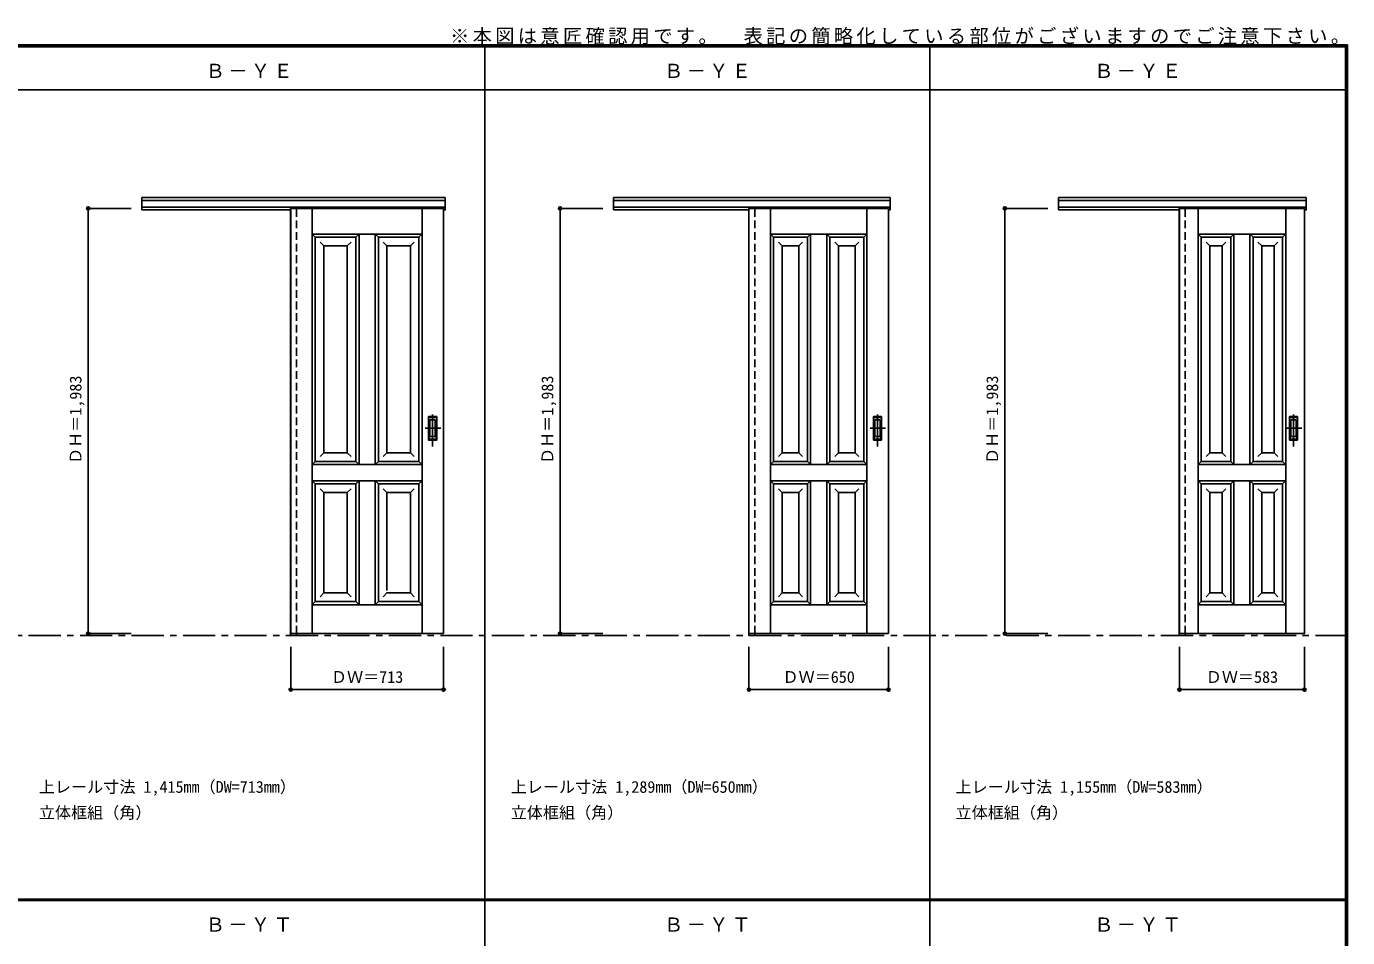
# Model space of a CAD drawing. Units: millimetres, scale not verified. Extents: x -6000 to 5700, y -4307 to 4260.
# Drawn here: x -460 to 5700, y 12 to 4260 of the extents above; entities that cross this region are included whole.
import ezdxf
from ezdxf.enums import TextEntityAlignment as Align

# ---------------------------------------------------------------- set-up
doc = ezdxf.new("R2010")
doc.units = ezdxf.units.MM
doc.header["$LTSCALE"] = 30
doc.header["$PDMODE"] = 32
doc.header["$PDSIZE"] = 15
doc.linetypes.add('CHAIN1', pattern=[8, 5, -1, 1, -1])
doc.linetypes.add('DASHED1', pattern=[1.8, 1.2, -0.6])
for name, color, linetype in [('0-1_通り芯', 7, 'CHAIN1'), ('0-2_扉', 7, 'Continuous'), ('0-4_枠', 3, 'Continuous'), ('0-6_引手', 7, 'Continuous'), ('0-A_文字', 7, 'Continuous'), ('0-B_寸法', 7, 'Continuous'), ('F-1_枠', 6, 'Continuous')]:
    doc.layers.add(name, color=color, linetype=linetype)
doc.styles.add('ＭＳ ゴシック', font='')
doc.styles.get('ＭＳ ゴシック').set_extended_font_data('MS Gothic')

msp = doc.modelspace()

# ---------------------------------------------------------------- linework, layer by layer
at = {"layer": '0-1_通り芯'}
msp.add_line((-5490, 1420), (5690, 1420), dxfattribs=at)
at = {"layer": '0-2_扉'}
for p, q in [((772, 3412), (772, 1429)), ((772, 3412), (1485, 3412)), ((872, 1429), (872, 3412)), ((1385, 1429), (1385, 3412)), ((1485, 1429), (1485, 3412)), ((2909, 3412), (2909, 1429)), ((2909, 3412), (3559, 3412)), ((3009, 1429), (3009, 3412)), ((3459, 1429), (3459, 3412)), ((3559, 1429), (3559, 3412)), ((4916, 3412), (4916, 1429)), ((4916, 3412), (5499, 3412)), ((5003, 1429), (5003, 3412)), ((5412, 1429), (5412, 3412)), ((872, 3292), (887, 3277)), ((872, 3292), (1168.5, 3292)), ((1076, 3277), (1091, 3292)), ((1076, 3277), (1076, 2989)), ((1091, 3292), (1091, 2217)), ((1166, 3292), (1166, 2217)), ((1181, 3277), (1166.29, 3291.71)), ((1168.5, 3292), (1385, 3292)), ((1181, 3277), (1181, 2989)), ((1181, 3277), (1370, 3277)), ((1385, 3292), (1370, 3277)), ((1370, 2232), (1370, 3277)), ((3009, 3292), (3459, 3292)), ((3024, 2375.69), (3024, 3277)), ((3181.5, 3277), (3196.5, 3292)), ((3181.5, 3277), (3181.5, 2232)), ((3196.5, 3292), (3196.5, 2217)), ((3271.5, 3292), (3271.5, 2217)), ((3286.5, 3277), (3271.5, 3292)), ((3286.5, 3277), (3286.5, 2232)), ((3286.5, 3277), (3444, 3277)), ((3459, 3292), (3444, 3277)), ((3444, 2233.11), (3444, 3277)), ((5003, 3292), (5018, 3277)), ((5003, 3292), (5412, 3292)), ((5155, 3277), (5170, 3292)), ((5155, 3277), (5155, 2232)), ((5170, 3292), (5170, 2217)), ((5245, 3292), (5245, 2217)), ((5260, 3277), (5245, 3292)), ((5260, 3277), (5260, 2232)), ((5260, 3277), (5397, 3277)), ((5412, 3292), (5397, 3277)), ((5397, 2233.11), (5397, 3277)), ((927.04, 3237), (909.36, 3254.68)), ((927, 2272), (927, 3237)), ((1036.04, 3237), (927.04, 3237)), ((1036, 3237), (1036, 2272)), ((1036.04, 3237), (1053.71, 3254.68)), ((1221, 3237), (1203.32, 3254.68)), ((1330, 3237), (1221, 3237)), ((1221, 2272), (1221, 3237)), ((1330, 3237), (1347.68, 3254.68)), ((1330, 3237), (1330, 2272)), ((3064, 3237), (3046.32, 3254.68)), ((3064, 3237), (3141.5, 3237)), ((3064, 2272), (3064, 3237)), ((3141.5, 3237), (3159.18, 3254.68)), ((3141.5, 3237), (3141.5, 2272)), ((3326.5, 3237), (3308.82, 3254.68)), ((3326.5, 3237), (3404, 3237)), ((3326.5, 3237), (3326.5, 2272)), ((3404, 3237), (3421.68, 3254.68)), ((3404, 2272), (3404, 3237)), ((5058, 3237), (5040.32, 3254.68)), ((5058, 3237), (5115, 3237)), ((5058, 2272), (5058, 3237)), ((5115, 3237), (5132.68, 3254.68)), ((5115, 3237), (5115, 2272)), ((5300, 3237), (5282.32, 3254.68)), ((5300, 3237), (5357, 3237)), ((5300, 3237), (5300, 2272)), ((5357, 3237), (5374.68, 3254.68)), ((5357, 2272), (5357, 3237)), ((887.19, 3094), (887, 3094)), ((3024.19, 3094), (3024, 3094)), ((5018.19, 3094), (5018, 3094)), ((1076, 2989), (1076, 2232)), ((1181, 2989), (1181, 2232)), ((927, 2769), (927, 2770.43)), ((1221, 2769), (1221, 2770.43)), ((887, 2232), (887, 2374.52)), ((3024, 2232), (3024, 2375.69)), ((5018, 2232), (5018, 2375.69)), ((872, 2217), (887, 2232)), ((1076, 2232), (887, 2232)), ((927, 2272), (909.32, 2254.32)), ((1036, 2272), (1053.68, 2254.32)), ((1166, 2217), (1181, 2232)), ((1370, 2232), (1181, 2232)), ((1181, 2232), (1370, 2232)), ((1221, 2272), (1203.32, 2254.32)), ((1330, 2272), (1347.68, 2254.32)), ((1370, 2232), (1385, 2217)), ((3009, 2217), (3024, 2232)), ((3024, 2232), (3181.5, 2232)), ((3064, 2272), (3046.32, 2254.32)), ((3064, 2272), (3141.5, 2272)), ((3141.5, 2272), (3159.18, 2254.32)), ((3196.5, 2217), (3181.5, 2232)), ((3271.5, 2217), (3286.5, 2232)), ((3286.5, 2232), (3444, 2232)), ((3326.5, 2272), (3308.82, 2254.32)), ((3326.5, 2272), (3404, 2272)), ((3404, 2272), (3421.68, 2254.32)), ((3444, 2232), (3444, 2233.11)), ((3444, 2232), (3459, 2217)), ((5003, 2217), (5018, 2232)), ((5018, 2232), (5155, 2232)), ((5058, 2272), (5040.32, 2254.32)), ((5058, 2272), (5115, 2272)), ((5115, 2272), (5132.68, 2254.32)), ((5170, 2217), (5155, 2232)), ((5245, 2217), (5260, 2232)), ((5260, 2232), (5397, 2232)), ((5300, 2272), (5282.32, 2254.32)), ((5300, 2272), (5357, 2272)), ((5357, 2272), (5374.68, 2254.32)), ((5397, 2232), (5397, 2233.11)), ((5397, 2232), (5412, 2217)), ((1166, 2217), (872, 2217)), ((1385, 2217), (1166, 2217)), ((3009, 2217), (3459, 2217)), ((5003, 2217), (5412, 2217)), ((872, 2142), (887, 2127)), ((872, 2142), (1166, 2142)), ((887, 2127), (1076, 2127)), ((887, 1579), (887, 2127)), ((927.04, 2087), (909.36, 2104.68)), ((1036.04, 2087), (1053.71, 2104.68)), ((1076, 2127), (1091, 2142)), ((1076, 2127), (1076, 1579)), ((1091, 2142), (1091, 1564)), ((1166, 2142), (1385, 2142)), ((1166, 2142), (1181, 2127)), ((1166, 2142), (1166, 1564)), ((1181, 2127), (1370, 2127)), ((1181, 2127), (1181, 1579)), ((1221, 2087), (1203.32, 2104.68)), ((1330, 2087), (1347.68, 2104.68)), ((1370, 2127), (1385, 2142)), ((1370, 1579), (1370, 2127)), ((3009, 2142), (3459, 2142)), ((3009, 2142), (3024, 2127)), ((3024, 1579), (3024, 2127)), ((3024, 2127), (3181.5, 2127)), ((3064, 2087), (3046.32, 2104.68)), ((3141.5, 2087), (3159.18, 2104.68)), ((3181.5, 2127), (3196.5, 2142)), ((3181.5, 2127), (3181.5, 1579)), ((3196.5, 2142), (3196.5, 1564)), ((3286.5, 2127), (3271.5, 2142)), ((3271.5, 2142), (3271.5, 1564)), ((3286.5, 2127), (3286.5, 1579)), ((3326.5, 2087), (3308.82, 2104.68)), ((3404, 2087), (3421.68, 2104.68)), ((3444, 1579), (3444, 2127)), ((5003, 2142), (5018, 2127)), ((5003, 2142), (5412, 2142)), ((5018, 1579), (5018, 2127)), ((5018, 2127), (5155, 2127)), ((5115, 2087), (5132.68, 2104.68)), ((5155, 2127), (5170, 2142)), ((5155, 2127), (5155, 1579)), ((5170, 2142), (5170, 1564)), ((5245, 2142), (5245, 1564)), ((5260, 2127), (5245, 2142)), ((5260, 2127), (5260, 1579)), ((5260, 2127), (5397, 2127)), ((5300, 2087), (5282.32, 2104.68)), ((927, 1619), (927, 2087)), ((1036.04, 2087), (927.04, 2087)), ((1036, 2087), (1036, 1619)), ((1330, 2087), (1221, 2087)), ((1221, 1630.27), (1221, 2087)), ((1330, 2087), (1330, 1619)), ((3064, 2087), (3141.5, 2087)), ((3064, 1619), (3064, 2087)), ((3141.5, 2087), (3141.5, 1619)), ((3326.5, 2087), (3326.5, 1619)), ((3326.5, 2087), (3404, 2087)), ((5058, 2087), (5115, 2087)), ((5115, 2087), (5115, 1619)), ((5300, 2087), (5300, 1619)), ((5300, 2087), (5357, 2087)), ((927, 1619), (909.32, 1601.32)), ((1036, 1619), (1053.68, 1601.32)), ((1221, 1619), (1203.32, 1601.32)), ((1330, 1619), (1347.68, 1601.32)), ((3064, 1619), (3046.32, 1601.32)), ((3064, 1619), (3141.5, 1619)), ((3141.5, 1619), (3159.18, 1601.32)), ((3326.5, 1619), (3308.82, 1601.32)), ((3404, 1619), (3421.68, 1601.32)), ((5058, 1619), (5040.32, 1601.32)), ((5058, 1619), (5115, 1619)), ((5115, 1619), (5132.68, 1601.32)), ((5300, 1619), (5282.32, 1601.32)), ((5300, 1619), (5357, 1619)), ((5357, 1619), (5374.68, 1601.32)), ((887, 1579), (872, 1564)), ((872, 1564), (1166, 1564)), ((887, 1579), (1076, 1579)), ((1076, 1579), (1091, 1564)), ((1181, 1579), (1166, 1564)), ((1166, 1564), (1385, 1564)), ((1181, 1579), (1370, 1579)), ((1370, 1579), (1385, 1564)), ((3024, 1579), (3009, 1564)), ((3009, 1564), (3459, 1564)), ((3024, 1579), (3181.5, 1579)), ((3196.5, 1564), (3181.5, 1579)), ((3271.5, 1564), (3286.5, 1579)), ((5018, 1579), (5003, 1564)), ((5003, 1564), (5412, 1564)), ((5018, 1579), (5155, 1579)), ((5170, 1564), (5155, 1579)), ((5245, 1564), (5260, 1579)), ((5260, 1579), (5397, 1579)), ((5397, 1579), (5412, 1564)), ((772, 1429), (1485, 1429)), ((2909, 1429), (3559, 1429))]:
    msp.add_line(p, q, dxfattribs=at)
for points in [[(4916, 1429), (5499, 1429), (5499, 3412)], [(887, 2374.52), (887, 3277), (1076, 3277)], [(3009, 3292), (3024, 3277), (3181.5, 3277)], [(5018, 2232), (5018, 3277), (5155, 3277)], [(887, 2232), (1076, 2232), (1091, 2217)], [(1036, 2272), (927, 2272), (927, 2273.43)], [(1330, 2272), (1221, 2272), (1221, 2273.43)], [(3286.5, 2127), (3444, 2127), (3459, 2142)], [(5058, 1619), (5058, 2087), (5040.32, 2104.68)], [(5357, 1619), (5357, 2087), (5374.68, 2104.68)], [(5397, 1579), (5397, 2127), (5412, 2142)], [(3326.5, 1619), (3404, 1619), (3404, 2087)], [(1036, 1619), (927, 1619), (927, 1620.43)], [(1330, 1619), (1221, 1619), (1221, 1620.43)], [(3286.5, 1579), (3444, 1579), (3459, 1564)]]:
    msp.add_lwpolyline(points, dxfattribs=at)
at = {"layer": '0-4_枠'}
for p, q in [((78, 3462), (1493, 3462)), ((78, 3405), (78, 3462)), ((2278, 3462), (3567, 3462)), ((2278, 3405), (2278, 3462)), ((4352, 3462), (5507, 3462)), ((4352, 3405), (4352, 3462)), ((78, 3449), (1493, 3449)), ((78, 3417), (1493, 3417)), ((78, 3405), (772, 3405)), ((771, 3417), (771, 1420)), ((799, 3412), (799, 3417)), ((2278, 3449), (3567, 3449)), ((2278, 3417), (3567, 3417)), ((2278, 3405), (2909, 3405)), ((2908, 3417), (2908, 1420)), ((2936, 3412), (2936, 3417)), ((4352, 3449), (5507, 3449)), ((4352, 3417), (5507, 3417)), ((4352, 3405), (4916, 3405)), ((4915, 3417), (4915, 1420)), ((4943, 3412), (4943, 3417)), ((771, 1420), (799, 1420)), ((799, 1429), (799, 1420)), ((2908, 1420), (2936, 1420)), ((2936, 1429), (2936, 1420)), ((4915, 1420), (4943, 1420)), ((4943, 1429), (4943, 1420))]:
    msp.add_line(p, q, dxfattribs=at)
at = {"layer": '0-4_枠', "color": 4, "linetype": 'DASHED1'}
for p, q in [((799, 1429), (799, 3412)), ((2936, 1429), (2936, 3412)), ((4943, 1429), (4943, 3412))]:
    msp.add_line(p, q, dxfattribs=at)
at = {"layer": '0-4_枠'}
for points in [[(1485, 3405), (1493, 3405), (1493, 3462)], [(3559, 3405), (3567, 3405), (3567, 3462)], [(5499, 3405), (5507, 3405), (5507, 3462)]]:
    msp.add_lwpolyline(points, dxfattribs=at)
at = {"layer": '0-6_引手', "linetype": 'CHAIN1'}
for p, q in [((1434, 2301.27), (1434, 2472.12)), ((3508, 2301.27), (3508, 2472.12)), ((3508, 2301.27), (3508, 2472.12)), ((5448, 2301.27), (5448, 2472.12)), ((5448, 2301.27), (5448, 2472.12)), ((1472.07, 2386.5), (1399.56, 2386.5)), ((3546.07, 2386.5), (3473.56, 2386.5)), ((3546.07, 2386.5), (3473.56, 2386.5)), ((5486.07, 2386.5), (5413.56, 2386.5)), ((5486.07, 2386.5), (5413.56, 2386.5))]:
    msp.add_line(p, q, dxfattribs=at)
at = {"layer": '0-6_引手'}
for p, q in [((1453, 2441.5), (1415, 2441.5)), ((1415, 2331.5), (1415, 2441.5)), ((1446.5, 2425.5), (1421.5, 2425.5)), ((1421.5, 2347.5), (1421.5, 2425.5)), ((1446.5, 2347.5), (1446.5, 2425.5)), ((1453, 2331.5), (1453, 2441.5)), ((3527, 2441.5), (3489, 2441.5)), ((3489, 2331.5), (3489, 2441.5)), ((3527, 2441.5), (3489, 2441.5)), ((3489, 2331.5), (3489, 2441.5)), ((3520.5, 2425.5), (3495.5, 2425.5)), ((3495.5, 2347.5), (3495.5, 2425.5)), ((3520.5, 2425.5), (3495.5, 2425.5)), ((3495.5, 2347.5), (3495.5, 2425.5)), ((3520.5, 2347.5), (3520.5, 2425.5)), ((3520.5, 2347.5), (3520.5, 2425.5)), ((3527, 2331.5), (3527, 2441.5)), ((3527, 2331.5), (3527, 2441.5)), ((5467, 2441.5), (5429, 2441.5)), ((5429, 2331.5), (5429, 2441.5)), ((5467, 2441.5), (5429, 2441.5)), ((5429, 2331.5), (5429, 2441.5)), ((5460.5, 2425.5), (5435.5, 2425.5)), ((5435.5, 2347.5), (5435.5, 2425.5)), ((5460.5, 2425.5), (5435.5, 2425.5)), ((5435.5, 2347.5), (5435.5, 2425.5)), ((5460.5, 2347.5), (5460.5, 2425.5)), ((5460.5, 2347.5), (5460.5, 2425.5)), ((5467, 2331.5), (5467, 2441.5)), ((5467, 2331.5), (5467, 2441.5)), ((1446.5, 2347.5), (1421.5, 2347.5)), ((3520.5, 2347.5), (3495.5, 2347.5)), ((3520.5, 2347.5), (3495.5, 2347.5)), ((5460.5, 2347.5), (5435.5, 2347.5)), ((5460.5, 2347.5), (5435.5, 2347.5)), ((1453, 2331.5), (1415, 2331.5)), ((3527, 2331.5), (3489, 2331.5)), ((3527, 2331.5), (3489, 2331.5)), ((5467, 2331.5), (5429, 2331.5)), ((5467, 2331.5), (5429, 2331.5))]:
    msp.add_line(p, q, dxfattribs=at)
at = {"layer": '0-6_引手', "linetype": 'DASHED1'}
for p, q in [((1418, 2335.5), (1418, 2437.5)), ((3492, 2335.5), (3492, 2437.5)), ((3492, 2335.5), (3492, 2437.5)), ((5432, 2335.5), (5432, 2437.5)), ((5432, 2335.5), (5432, 2437.5)), ((1450, 2335.5), (1418, 2335.5)), ((3524, 2335.5), (3492, 2335.5)), ((3524, 2335.5), (3492, 2335.5)), ((5464, 2335.5), (5432, 2335.5)), ((5464, 2335.5), (5432, 2335.5))]:
    msp.add_line(p, q, dxfattribs=at)
for points in [[(1450, 2335.5), (1450, 2437.5), (1418, 2437.5)], [(3524, 2335.5), (3524, 2437.5), (3492, 2437.5)], [(3524, 2335.5), (3524, 2437.5), (3492, 2437.5)], [(5464, 2335.5), (5464, 2437.5), (5432, 2437.5)], [(5464, 2335.5), (5464, 2437.5), (5432, 2437.5)]]:
    msp.add_lwpolyline(points, dxfattribs=at)
at = {"layer": '0-B_寸法', "color": 4}
for p, q in [((-172, 3412), (-172, 1429)), ((-172, 3412), (28, 3412)), ((2028, 3412), (2028, 1429)), ((2028, 3412), (2228, 3412)), ((4102, 3412), (4102, 1429)), ((4102, 3412), (4302, 3412)), ((-172, 1429), (28, 1429)), ((2028, 1429), (2228, 1429)), ((4102, 1429), (4302, 1429)), ((1485, 1168), (1485, 1368)), ((2909, 1168), (2909, 1368)), ((3559, 1168), (3559, 1368)), ((4916, 1168), (4916, 1368)), ((5499, 1168), (5499, 1368)), ((3559, 1168), (2909, 1168)), ((5499, 1168), (4916, 1168))]:
    msp.add_line(p, q, dxfattribs=at)
msp.add_lwpolyline([(1485, 1168), (772, 1168), (772, 1368)], dxfattribs=at)
at = {"layer": '0-B_寸法'}
for p in [(-172, 3412), (2028, 3412), (4102, 3412), (-172, 1429), (2028, 1429), (4102, 1429), (772, 1168), (1485, 1168), (2909, 1168), (3559, 1168), (4916, 1168), (5499, 1168)]:
    msp.add_point(p, dxfattribs=at)
at = {"layer": 'F-1_枠'}
for p, q in [((-6000, 4175), (5700, 4175)), ((-6000, 4170), (5700, 4170)), ((-6000, 4165), (5700, 4165)), ((1678, -3790), (1678, 4175)), ((3752, -3790), (3752, 4175)), ((5690, 4175), (5690, -4205)), ((5695, 4175), (5695, -4205)), ((5700, 4175), (5700, -4205)), ((-6000, 3965), (5700, 3965)), ((-6000, 190.5), (5700, 190.5)), ((-6000, 187.5), (5700, 187.5)), ((-6000, 184.5), (5700, 184.5))]:
    msp.add_line(p, q, dxfattribs=at)

# ---------------------------------------------------------------- texts
at = {"layer": '0-A_文字', "style": 'ＭＳ ゴシック'}
for s, p in [('上レール寸法 1,415mm（DW=713mm）', (-402, 670.5)), ('上レール寸法 1,289mm（DW=650mm）', (1798, 670.5)), ('上レール寸法 1,155mm（DW=583mm）', (3872, 670.5)), ('立体框組（角）', (-402, 550.5)), ('立体框組（角）', (1798, 550.5)), ('立体框組（角）', (3872, 550.5))]:
    msp.add_text(s, height=54.99, dxfattribs=at).set_placement(p, align=Align.BOTTOM_LEFT)
at = {"layer": '0-A_文字', "char_height": 65.98, "attachment_point": 7, "style": 'ＭＳ ゴシック'}
for s, insert in [('\\T1.17;※本図は意匠確認用です。\u3000表記の簡略化している部位がございますのでご注意下さい。', (1515, 4175)), ('\\T1.17;Ｂ－ＹＥ', (375.5, 4020)), ('\\T1.17;Ｂ－ＹＥ', (2512.5, 4020)), ('\\T1.17;Ｂ－ＹＥ', (4518.5, 4020)), ('\\T1.17;Ｂ－ＹＴ', (375.5, 39.5)), ('\\T1.17;Ｂ－ＹＴ', (2512.5, 39.5)), ('\\T1.17;Ｂ－ＹＴ', (4518.5, 39.5))]:
    msp.add_mtext(s, dxfattribs=dict(at, insert=insert))
at = {"layer": '0-B_寸法', "style": 'ＭＳ ゴシック'}
for p in [(-187, 2220.25), (2013, 2220.25), (4087, 2220.25)]:
    msp.add_text('ＤＨ＝1,983', height=54.99, rotation=90, dxfattribs=at).set_placement(p, align=Align.BOTTOM_LEFT)
for s, p in [('ＤＷ＝713', (959.75, 1183)), ('ＤＷ＝650', (3065.25, 1183)), ('ＤＷ＝583', (5038.75, 1183))]:
    msp.add_text(s, height=54.99, dxfattribs=at).set_placement(p, align=Align.BOTTOM_LEFT)

doc.saveas('drawing.dxf')
